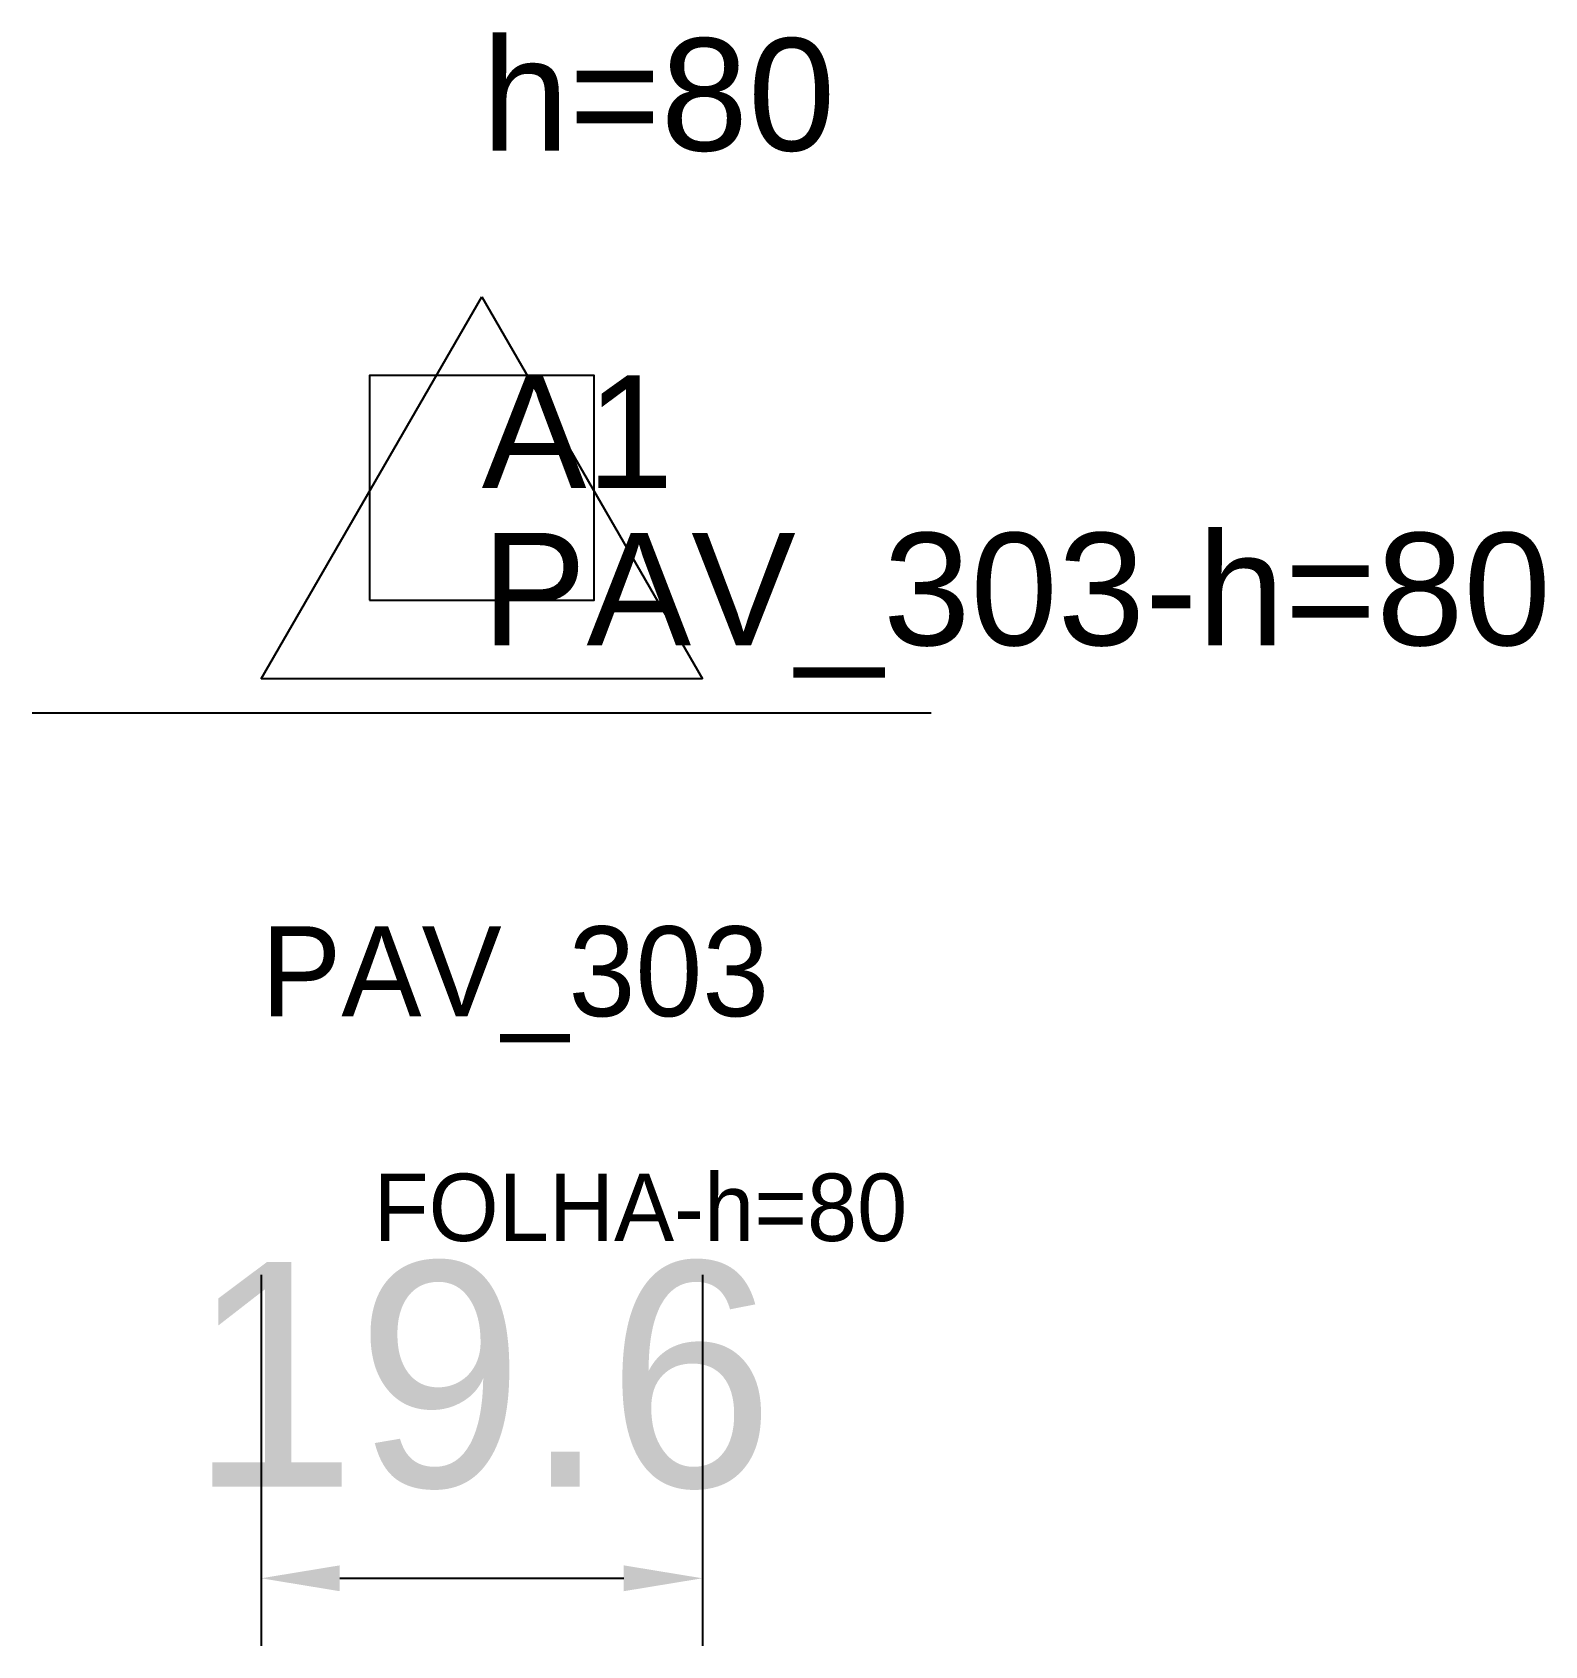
# Model space of a CAD drawing. Header units: metres. Extents: x 212 to 279.3, y 141.5 to 213.3.
import ezdxf

# ---------------------------------------------------------------- set-up
doc = ezdxf.new("R2010")
doc.units = ezdxf.units.M
for name, color, linetype in [('3', 3, 'CONTINUOUS'), ('AUX00', 7, 'CONTINUOUS'), ('COTA', 241, 'CONTINUOUS'), ('FOLHA', 255, 'CONTINUOUS'), ('Hachura', 251, 'CONTINUOUS'), ('NOMENCLATURA', 7, 'CONTINUOUS'), ('Nível', 160, 'CONTINUOUS'), ('Painéis', 200, 'CONTINUOUS'), ('Pilares', 5, 'CONTINUOUS'), ('SARR_2.2x7', 40, 'CONTINUOUS')]:
    doc.layers.add(name, color=color, linetype=linetype)
doc.styles.add('ARIAL', font='Arial.ttf')
doc.styles.add('STR_STANDARD', font='arial.ttf')
doc.dimstyles.new('EZ DXF', dxfattribs={"dimtxt": 10, "dimasz": 3.5, "dimexe": 3, "dimexo": 1.5, "dimgap": 1, "dimtad": 1, "dimdec": 1, "dimdsep": 46, "dimcen": 2.5, "dimazin": 3, "dimtfac": 1, "dimtmove": 0, "dimatfit": 3})

msp = doc.modelspace()

# ---------------------------------------------------------------- hatches: boundary and pattern name
at = {"layer": 'Hachura'}
h = msp.add_hatch(dxfattribs=at)
h.set_pattern_fill('ANSI31', scale=50)
h.paths.add_polyline_path([(222.2, 184.5), (232.02, 201.5), (241.83, 184.5)])
h = msp.add_hatch(dxfattribs=at)
h.set_pattern_fill('ANSI31', scale=50)
h.paths.add_polyline_path([(222.2, 184.5), (232.02, 201.5), (241.83, 184.5)])

# ---------------------------------------------------------------- linework, layer by layer
at = {"layer": 'Painéis', "color": 200}
for p, q in [((222.2, 184.5), (232.02, 201.5)), ((222.2, 184.5), (232.02, 201.5)), ((232.02, 201.5), (241.83, 184.5)), ((232.02, 201.5), (241.83, 184.5)), ((241.83, 184.5), (222.2, 184.5)), ((241.83, 184.5), (222.2, 184.5))]:
    msp.add_line(p, q, dxfattribs=at)
at = {"layer": 'Pilares'}
msp.add_lwpolyline([(227.015, 188), (237.015, 188), (237.015, 198), (227.015, 198)], close=True, dxfattribs=at)
msp.add_lwpolyline([(227.015, 188), (237.015, 188), (237.015, 198), (227.015, 198)], close=True, dxfattribs=at)
at = {"layer": 'SARR_2.2x7'}
msp.add_line((212.015, 183), (252.015, 183), dxfattribs=at)
msp.add_line((212.015, 183), (252.015, 183), dxfattribs=at)

# ---------------------------------------------------------------- texts
at = {"layer": '3', "style": 'STR_STANDARD'}
msp.add_text('A1', height=5, dxfattribs=at).set_placement((232.015, 193))
msp.add_text('A1', height=5, dxfattribs=at).set_placement((232.015, 193))
at = {"layer": 'AUX00', "style": 'STR_STANDARD'}
msp.add_text('PAV_303-h=80', height=5, dxfattribs=at).set_placement((232.015, 186))
msp.add_text('PAV_303-h=80', height=5, dxfattribs=at).set_placement((232.015, 186))
at = {"layer": 'FOLHA'}
msp.add_text('FOLHA-h=80', height=3, dxfattribs=at).set_placement((227.2, 159.5))
msp.add_text('FOLHA-h=80', height=3, dxfattribs=at).set_placement((227.2, 159.5))
at = {"layer": 'NOMENCLATURA', "insert": (232.015, 213), "char_height": 5, "attachment_point": 1, "style": 'ARIAL'}
msp.add_mtext('h=80', dxfattribs=at)
msp.add_mtext('h=80', dxfattribs=at)
at = {"layer": 'Nível'}
msp.add_text('PAV_303', height=4, dxfattribs=at).set_placement((222.2, 169.5))
msp.add_text('PAV_303', height=4, dxfattribs=at).set_placement((222.2, 169.5))

# ---------------------------------------------------------------- dimensions: what is measured, and where the dimension line sits
at = {"layer": 'COTA'}
msp.add_linear_dim(base=(222.2, 144.5), p1=(222.2, 159.5), p2=(241.83, 159.5), dimstyle='EZ DXF', dxfattribs=at).render()
msp.add_linear_dim(base=(222.2, 144.5), p1=(222.2, 159.5), p2=(241.83, 159.5), dimstyle='EZ DXF', dxfattribs=at).render()

doc.saveas('drawing.dxf')
